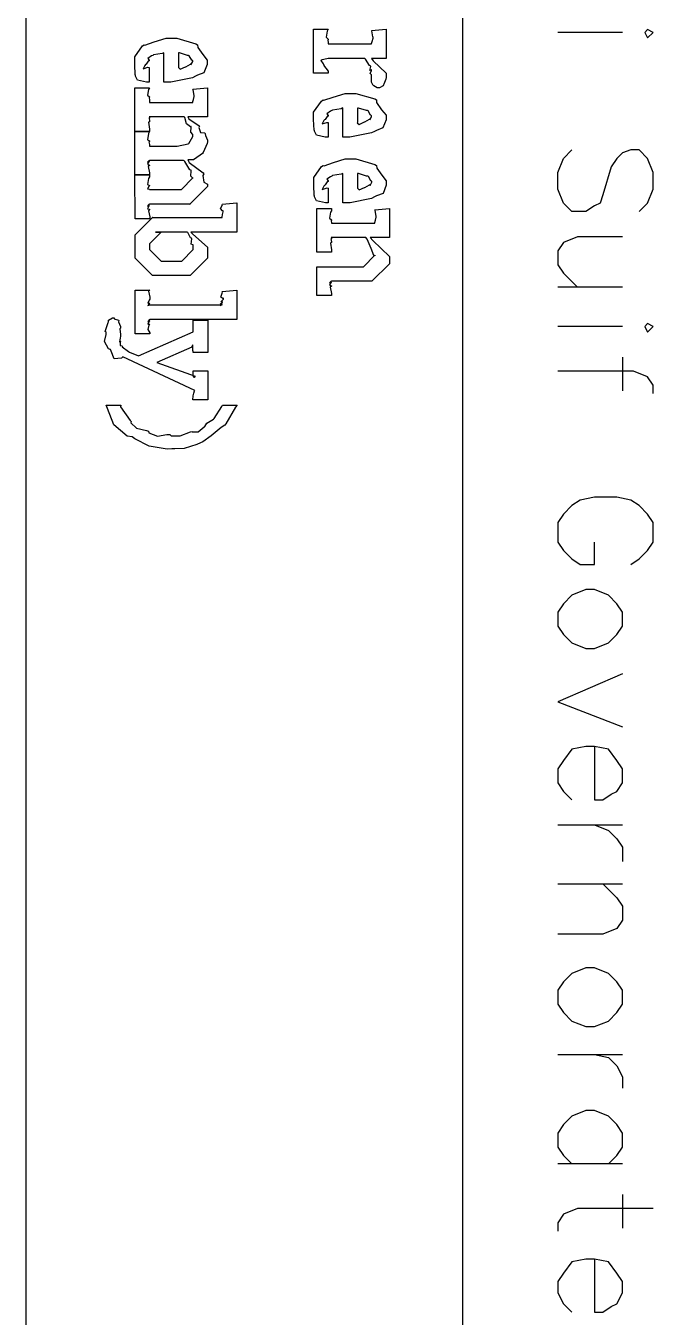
# Model space of a CAD drawing. Extents: x 0.2 to 11.6, y 0.3 to 16.2.
# Drawn here: x 1.102 to 1.475, y 0.882 to 1.651 of the extents above; entities that cross this region are included whole.
import ezdxf

# ---------------------------------------------------------------- set-up
doc = ezdxf.new("R2010")
doc.units = 0
doc.header["$MEASUREMENT"] = 0

msp = doc.modelspace()

# ---------------------------------------------------------------- linework, layer by layer
at = {"color": 0}
for p, q in [((1.10167, 4.18001), (1.10167, 0.531685)), ((1.36165, 0.531685), (1.36165, 4.18001)), ((1.27289, 1.6224), (1.27289, 1.64844)), ((1.27289, 1.64844), (1.28158, 1.64844)), ((1.28103, 1.6474), (1.28044, 1.64372)), ((1.28158, 1.64844), (1.28103, 1.6474)), ((1.3074, 1.64779), (1.31608, 1.64844)), ((1.30751, 1.64746), (1.3074, 1.64779)), ((1.30811, 1.64388), (1.30751, 1.64746)), ((1.31608, 1.64844), (1.31608, 1.63346)), ((1.45665, 1.64665), (1.41835, 1.64665)), ((1.47168, 1.64833), (1.47, 1.64665)), ((1.47, 1.64665), (1.47168, 1.64333)), ((1.47499, 1.64665), (1.47168, 1.64833)), ((1.47168, 1.64333), (1.47499, 1.64665)), ((1.16645, 1.63206), (1.17112, 1.63857)), ((1.17112, 1.63857), (1.17209, 1.63921)), ((1.17209, 1.63921), (1.17258, 1.63906)), ((1.17258, 1.63906), (1.17811, 1.64094)), ((1.17811, 1.64094), (1.18511, 1.64313)), ((1.18511, 1.64313), (1.1875, 1.64313)), ((1.1875, 1.64313), (1.19157, 1.64313)), ((1.19157, 1.64313), (1.2028, 1.63986)), ((1.2028, 1.63986), (1.20378, 1.63921)), ((1.20378, 1.63921), (1.20394, 1.63769)), ((1.20394, 1.63769), (1.20692, 1.6334)), ((1.28044, 1.64372), (1.28158, 1.64258)), ((1.28158, 1.64214), (1.2813, 1.64204)), ((1.2813, 1.64204), (1.28158, 1.64051)), ((1.28158, 1.64258), (1.28158, 1.64214)), ((1.28158, 1.64051), (1.28158, 1.63997)), ((1.28158, 1.63997), (1.28158, 1.63997)), ((1.28158, 1.63997), (1.28158, 1.63976)), ((1.28158, 1.63976), (1.28158, 1.63976)), ((1.28158, 1.63976), (1.3074, 1.63976)), ((1.3074, 1.63997), (1.30773, 1.64117)), ((1.3074, 1.63992), (1.3074, 1.63997)), ((1.3074, 1.63997), (1.3074, 1.63997)), ((1.3074, 1.63976), (1.3074, 1.63992)), ((1.3074, 1.63976), (1.3074, 1.63976)), ((1.30773, 1.64117), (1.30783, 1.64128)), ((1.30783, 1.64128), (1.30827, 1.64324)), ((1.30783, 1.64128), (1.30783, 1.64128)), ((1.30827, 1.64388), (1.30811, 1.64388)), ((1.30827, 1.64324), (1.30827, 1.64388)), ((1.16645, 1.62967), (1.16645, 1.63206)), ((1.16645, 1.6276), (1.16645, 1.62967)), ((1.17448, 1.62944), (1.17329, 1.62765)), ((1.17649, 1.6326), (1.17426, 1.63103)), ((1.17426, 1.63103), (1.17513, 1.63004)), ((1.17513, 1.62967), (1.17448, 1.62944)), ((1.17513, 1.63004), (1.17513, 1.62967)), ((1.1773, 1.63292), (1.17649, 1.6326)), ((1.17768, 1.63319), (1.1773, 1.63292)), ((1.18283, 1.634), (1.17768, 1.63319)), ((1.18381, 1.63444), (1.18283, 1.634)), ((1.18381, 1.61708), (1.18381, 1.63444)), ((1.18381, 1.63444), (1.18381, 1.63444)), ((1.19249, 1.63444), (1.19249, 1.62576)), ((1.19314, 1.63444), (1.19249, 1.63444)), ((1.19249, 1.63444), (1.19249, 1.63444)), ((1.19781, 1.63286), (1.19314, 1.63444)), ((1.19857, 1.63292), (1.19781, 1.63286)), ((1.19895, 1.63271), (1.19857, 1.63292)), ((1.20036, 1.63015), (1.19895, 1.63271)), ((1.19992, 1.62733), (1.20096, 1.62929)), ((1.20096, 1.62989), (1.20036, 1.63015)), ((1.20096, 1.62929), (1.20096, 1.62989)), ((1.20692, 1.6334), (1.20964, 1.63015)), ((1.20964, 1.63015), (1.20964, 1.62901)), ((1.27723, 1.62999), (1.27718, 1.62999)), ((1.27718, 1.62999), (1.27854, 1.62793)), ((1.27734, 1.6301), (1.27723, 1.62999)), ((1.27794, 1.63021), (1.27734, 1.6301)), ((1.28071, 1.63081), (1.27794, 1.63021)), ((1.28158, 1.63108), (1.28071, 1.63081)), ((1.30349, 1.63108), (1.28158, 1.63108)), ((1.30387, 1.63069), (1.30349, 1.63108)), ((1.30626, 1.62685), (1.30387, 1.63069)), ((1.31608, 1.63108), (1.3074, 1.63108)), ((1.3074, 1.63108), (1.30827, 1.62978)), ((1.30827, 1.62978), (1.31608, 1.62229)), ((1.31608, 1.63346), (1.31608, 1.63108)), ((1.31608, 1.63108), (1.31608, 1.63108)), ((1.16677, 1.62131), (1.16645, 1.6276)), ((1.17253, 1.62696), (1.17155, 1.625)), ((1.17155, 1.625), (1.17437, 1.62588)), ((1.17296, 1.6275), (1.17253, 1.62696)), ((1.17329, 1.62765), (1.17296, 1.6275)), ((1.17437, 1.62588), (1.17513, 1.62576)), ((1.17513, 1.62576), (1.17513, 1.61708)), ((1.19249, 1.62576), (1.19244, 1.62571)), ((1.19244, 1.62571), (1.19352, 1.62472)), ((1.19352, 1.62472), (1.19662, 1.62619)), ((1.19662, 1.62619), (1.19683, 1.62619)), ((1.19683, 1.62619), (1.19965, 1.62776)), ((1.19683, 1.62619), (1.19683, 1.62619)), ((1.19965, 1.62776), (1.19987, 1.62793)), ((1.19987, 1.62793), (1.19982, 1.62782)), ((1.19982, 1.62782), (1.19992, 1.62733)), ((1.20768, 1.62261), (1.20383, 1.6211)), ((1.20953, 1.62744), (1.20768, 1.62261)), ((1.20964, 1.62901), (1.20953, 1.62744)), ((1.28158, 1.6224), (1.27289, 1.6224)), ((1.27854, 1.62793), (1.27897, 1.62761)), ((1.27897, 1.62761), (1.27886, 1.62717)), ((1.27886, 1.62717), (1.28158, 1.62358)), ((1.28158, 1.62358), (1.28158, 1.6224)), ((1.30697, 1.62651), (1.30626, 1.62685)), ((1.30642, 1.62397), (1.30702, 1.62636)), ((1.30724, 1.6244), (1.30642, 1.62397)), ((1.30653, 1.62207), (1.3074, 1.62397)), ((1.30735, 1.62131), (1.30653, 1.62207)), ((1.30702, 1.62636), (1.30697, 1.62651)), ((1.3074, 1.62457), (1.30724, 1.6244)), ((1.3074, 1.62397), (1.3074, 1.62457)), ((1.31608, 1.62229), (1.31608, 1.61979)), ((1.16688, 1.62121), (1.16677, 1.62131)), ((1.16699, 1.62065), (1.16688, 1.62121)), ((1.16813, 1.61828), (1.16699, 1.62065)), ((1.17339, 1.61708), (1.16813, 1.61828)), ((1.17513, 1.61708), (1.17339, 1.61708)), ((1.18804, 1.61708), (1.18381, 1.61708)), ((1.20079, 1.61957), (1.18804, 1.61708)), ((1.20269, 1.62056), (1.20079, 1.61957)), ((1.20383, 1.6211), (1.20269, 1.62056)), ((1.3074, 1.62131), (1.30735, 1.62131)), ((1.3074, 1.62039), (1.3074, 1.62131)), ((1.3074, 1.61763), (1.3074, 1.62039)), ((1.3074, 1.61697), (1.3074, 1.61763)), ((1.3074, 1.61763), (1.3074, 1.61763)), ((1.30827, 1.61501), (1.3074, 1.61697)), ((1.30848, 1.61501), (1.30827, 1.61501)), ((1.3087, 1.61481), (1.30848, 1.61501)), ((1.31082, 1.61367), (1.3087, 1.61481)), ((1.31434, 1.6149), (1.31223, 1.61372)), ((1.31456, 1.61546), (1.31434, 1.6149)), ((1.31478, 1.61578), (1.31456, 1.61546)), ((1.31592, 1.61871), (1.31478, 1.61578)), ((1.31608, 1.61979), (1.31592, 1.61871)), ((1.16656, 1.58761), (1.16656, 1.61365)), ((1.16656, 1.61365), (1.17524, 1.61365)), ((1.1747, 1.61268), (1.1741, 1.60921)), ((1.1741, 1.60921), (1.17524, 1.60835)), ((1.17524, 1.61365), (1.1747, 1.61268)), ((1.17524, 1.60801), (1.17497, 1.60786)), ((1.17497, 1.60786), (1.17524, 1.60622)), ((1.17524, 1.60835), (1.17524, 1.60801)), ((1.17524, 1.60622), (1.17524, 1.60563)), ((1.20106, 1.61279), (1.20974, 1.61365)), ((1.20117, 1.61247), (1.20106, 1.61279)), ((1.20106, 1.60542), (1.20139, 1.60661)), ((1.20182, 1.6091), (1.20117, 1.61247)), ((1.20139, 1.60661), (1.2015, 1.60671)), ((1.2015, 1.60671), (1.20193, 1.6085)), ((1.2015, 1.60671), (1.2015, 1.60671)), ((1.20193, 1.6091), (1.20182, 1.6091)), ((1.20193, 1.6085), (1.20193, 1.6091)), ((1.20974, 1.61365), (1.20974, 1.59868)), ((1.27762, 1.60574), (1.27859, 1.60639)), ((1.27859, 1.60639), (1.27908, 1.60622)), ((1.27908, 1.60622), (1.28461, 1.60813)), ((1.28461, 1.60813), (1.29161, 1.61029)), ((1.29161, 1.61029), (1.294, 1.61029)), ((1.294, 1.61029), (1.29807, 1.61031)), ((1.29807, 1.61031), (1.3093, 1.60704)), ((1.3093, 1.60704), (1.31027, 1.60639)), ((1.31027, 1.60639), (1.31044, 1.60488)), ((1.31152, 1.61371), (1.31082, 1.61367)), ((1.31223, 1.61372), (1.31152, 1.61371)), ((1.17524, 1.60563), (1.17518, 1.60563)), ((1.17518, 1.60563), (1.17524, 1.60497)), ((1.17524, 1.60497), (1.17524, 1.60497)), ((1.17524, 1.60497), (1.20106, 1.60497)), ((1.20106, 1.60531), (1.20106, 1.60542)), ((1.20106, 1.60542), (1.20106, 1.60542)), ((1.20106, 1.60497), (1.20106, 1.60531)), ((1.20106, 1.60497), (1.20106, 1.60497)), ((1.20974, 1.59868), (1.20974, 1.59629)), ((1.27295, 1.59924), (1.27762, 1.60574)), ((1.27295, 1.59685), (1.27295, 1.59924)), ((1.28299, 1.59978), (1.28076, 1.59819)), ((1.2838, 1.6001), (1.28299, 1.59978)), ((1.28418, 1.60037), (1.2838, 1.6001)), ((1.28933, 1.60118), (1.28418, 1.60037)), ((1.29031, 1.60163), (1.28933, 1.60118)), ((1.29031, 1.58426), (1.29031, 1.60163)), ((1.29031, 1.60163), (1.29031, 1.60163)), ((1.29899, 1.60161), (1.29899, 1.59293)), ((1.29964, 1.60161), (1.29899, 1.60161)), ((1.29899, 1.60161), (1.29899, 1.60161)), ((1.30431, 1.60004), (1.29964, 1.60161)), ((1.30507, 1.6001), (1.30431, 1.60004)), ((1.30545, 1.59988), (1.30507, 1.6001)), ((1.30686, 1.59733), (1.30545, 1.59988)), ((1.31044, 1.60488), (1.31342, 1.60058)), ((1.31342, 1.60058), (1.31613, 1.59733)), ((1.17524, 1.59347), (1.17459, 1.5931)), ((1.17459, 1.5931), (1.17524, 1.58903)), ((1.17524, 1.59565), (1.17497, 1.59549)), ((1.17497, 1.59549), (1.17524, 1.59403)), ((1.17524, 1.59629), (1.17513, 1.59629)), ((1.17513, 1.59629), (1.17524, 1.59581)), ((1.19586, 1.59629), (1.17524, 1.59629)), ((1.17524, 1.59581), (1.17524, 1.59565)), ((1.17524, 1.59403), (1.17524, 1.59347)), ((1.19623, 1.59597), (1.19586, 1.59629)), ((1.19732, 1.59228), (1.19623, 1.59597)), ((1.19971, 1.5905), (1.19732, 1.59228)), ((1.19802, 1.59629), (1.19873, 1.59511)), ((1.20974, 1.59629), (1.19802, 1.59629)), ((1.19802, 1.59629), (1.19802, 1.59629)), ((1.19873, 1.59511), (1.20481, 1.59099)), ((1.20497, 1.59088), (1.2047, 1.59006)), ((1.20481, 1.59099), (1.20497, 1.59088)), ((1.27295, 1.59478), (1.27295, 1.59685)), ((1.27327, 1.58849), (1.27295, 1.59478)), ((1.27903, 1.59413), (1.27805, 1.59218)), ((1.27805, 1.59218), (1.28087, 1.59304)), ((1.27946, 1.59468), (1.27903, 1.59413)), ((1.27978, 1.59483), (1.27946, 1.59468)), ((1.28098, 1.59663), (1.27978, 1.59483)), ((1.28076, 1.59819), (1.28163, 1.59722)), ((1.28087, 1.59304), (1.28163, 1.59293)), ((1.28163, 1.59685), (1.28098, 1.59663)), ((1.28163, 1.59722), (1.28163, 1.59685)), ((1.28163, 1.59293), (1.28163, 1.58425)), ((1.29899, 1.59293), (1.29894, 1.59289)), ((1.29894, 1.59289), (1.30002, 1.5919)), ((1.30002, 1.5919), (1.30311, 1.59338)), ((1.30311, 1.59338), (1.30333, 1.59338)), ((1.30333, 1.59338), (1.30615, 1.59494)), ((1.30333, 1.59338), (1.30333, 1.59338)), ((1.30615, 1.59494), (1.30637, 1.59511)), ((1.30637, 1.59511), (1.30632, 1.595)), ((1.30632, 1.595), (1.30642, 1.59451)), ((1.30642, 1.59451), (1.30745, 1.59646)), ((1.30745, 1.59706), (1.30686, 1.59733)), ((1.30745, 1.59646), (1.30745, 1.59706)), ((1.31603, 1.59463), (1.31418, 1.58979)), ((1.31613, 1.59619), (1.31603, 1.59463)), ((1.31613, 1.59733), (1.31613, 1.59619)), ((1.16656, 1.56179), (1.16656, 1.58761)), ((1.16656, 1.58761), (1.17524, 1.58761)), ((1.17524, 1.58761), (1.16656, 1.58761)), ((1.1747, 1.58653), (1.1741, 1.58274)), ((1.17524, 1.58761), (1.1747, 1.58653)), ((1.17524, 1.58903), (1.17524, 1.58761)), ((1.19868, 1.58051), (1.20106, 1.58458)), ((1.19998, 1.59065), (1.19971, 1.5905)), ((1.19992, 1.58724), (1.20014, 1.59028)), ((1.20096, 1.58587), (1.19992, 1.58724)), ((1.20014, 1.59028), (1.19998, 1.59065)), ((1.20106, 1.58587), (1.20096, 1.58587)), ((1.20106, 1.58458), (1.20106, 1.58587)), ((1.2047, 1.59006), (1.20568, 1.58697)), ((1.20568, 1.58697), (1.20823, 1.58675)), ((1.20823, 1.58675), (1.20844, 1.58632)), ((1.20844, 1.58632), (1.2086, 1.58518)), ((1.2086, 1.58518), (1.20974, 1.58246)), ((1.27338, 1.58837), (1.27327, 1.58849)), ((1.27349, 1.58783), (1.27338, 1.58837)), ((1.27463, 1.58544), (1.27349, 1.58783)), ((1.27989, 1.58425), (1.27463, 1.58544)), ((1.28163, 1.58425), (1.27989, 1.58425)), ((1.29454, 1.58425), (1.29031, 1.58426)), ((1.30729, 1.58675), (1.29454, 1.58425)), ((1.30919, 1.58772), (1.30729, 1.58675)), ((1.31033, 1.58826), (1.30919, 1.58772)), ((1.31418, 1.58979), (1.31033, 1.58826)), ((1.1741, 1.58274), (1.17524, 1.58203)), ((1.17524, 1.58176), (1.17491, 1.58154)), ((1.17491, 1.58154), (1.17524, 1.57992)), ((1.17524, 1.57937), (1.17518, 1.57937)), ((1.17518, 1.57937), (1.17524, 1.57893)), ((1.17524, 1.58203), (1.17524, 1.58176)), ((1.17524, 1.57992), (1.17524, 1.57937)), ((1.17524, 1.57893), (1.17524, 1.57893)), ((1.17524, 1.57893), (1.19173, 1.57893)), ((1.19173, 1.57893), (1.1983, 1.58024)), ((1.19173, 1.57893), (1.19173, 1.57893)), ((1.1983, 1.58024), (1.19868, 1.58046)), ((1.19868, 1.58046), (1.19868, 1.58051)), ((1.20958, 1.58051), (1.20719, 1.57508)), ((1.20974, 1.58154), (1.20958, 1.58051)), ((1.20974, 1.58246), (1.20974, 1.58154)), ((1.42165, 1.57167), (1.42665, 1.57667)), ((1.46164, 1.57667), (1.45665, 1.57497)), ((1.46669, 1.57667), (1.46164, 1.57667)), ((1.47168, 1.57167), (1.46669, 1.57667)), ((1.17491, 1.57025), (1.1741, 1.56944)), ((1.1741, 1.56944), (1.17524, 1.56982)), ((1.17486, 1.5695), (1.1741, 1.56814)), ((1.1741, 1.56814), (1.17524, 1.56765)), ((1.17524, 1.56982), (1.17486, 1.5695)), ((1.17524, 1.57047), (1.17491, 1.57025)), ((1.19368, 1.57047), (1.17524, 1.57047)), ((1.17524, 1.56982), (1.17524, 1.56982)), ((1.17524, 1.56765), (1.17524, 1.56743)), ((1.19542, 1.57047), (1.19368, 1.57047)), ((1.19586, 1.57025), (1.19542, 1.57047)), ((1.19634, 1.56971), (1.19586, 1.57025)), ((1.19933, 1.56489), (1.19634, 1.56971)), ((1.19884, 1.57085), (1.19802, 1.57069)), ((1.19802, 1.57069), (1.19895, 1.56928)), ((1.20144, 1.57075), (1.19884, 1.57085)), ((1.19895, 1.56928), (1.20719, 1.56299)), ((1.20551, 1.57351), (1.20144, 1.57075)), ((1.20671, 1.5746), (1.20551, 1.57351)), ((1.20719, 1.57508), (1.20671, 1.5746)), ((1.27913, 1.56722), (1.28467, 1.56912)), ((1.28467, 1.56912), (1.29167, 1.57129)), ((1.29167, 1.57129), (1.29405, 1.57129)), ((1.29405, 1.57129), (1.29812, 1.57129)), ((1.29812, 1.57129), (1.30935, 1.56803)), ((1.30935, 1.56803), (1.31033, 1.56739)), ((1.41835, 1.56332), (1.42165, 1.57167)), ((1.45335, 1.57167), (1.44997, 1.56668)), ((1.45665, 1.57497), (1.45335, 1.57167)), ((1.47499, 1.56332), (1.47168, 1.57167)), ((1.16677, 1.53575), (1.16656, 1.56179)), ((1.16656, 1.56179), (1.17524, 1.56179)), ((1.17524, 1.56179), (1.16656, 1.56179)), ((1.17524, 1.56743), (1.17453, 1.56689)), ((1.17453, 1.56689), (1.17524, 1.5631)), ((1.17524, 1.56071), (1.17475, 1.55968)), ((1.17524, 1.5631), (1.17524, 1.56179)), ((1.17524, 1.56179), (1.17524, 1.56071)), ((1.19434, 1.55311), (1.20106, 1.56006)), ((1.19998, 1.56461), (1.19933, 1.56489)), ((1.19992, 1.56099), (1.20014, 1.56424)), ((1.20101, 1.55983), (1.19992, 1.56099)), ((1.20014, 1.56424), (1.19998, 1.56461)), ((1.20106, 1.56006), (1.20106, 1.55983)), ((1.20757, 1.56244), (1.20708, 1.56147)), ((1.20708, 1.56147), (1.20752, 1.55757)), ((1.20719, 1.56299), (1.20757, 1.56244)), ((1.273, 1.56022), (1.27767, 1.56674)), ((1.273, 1.55783), (1.273, 1.56022)), ((1.27767, 1.56674), (1.27865, 1.56739)), ((1.27865, 1.56739), (1.27913, 1.56722)), ((1.28304, 1.56076), (1.28082, 1.55919)), ((1.28385, 1.56108), (1.28304, 1.56076)), ((1.28423, 1.56136), (1.28385, 1.56108)), ((1.28939, 1.56218), (1.28423, 1.56136)), ((1.29037, 1.56261), (1.28939, 1.56218)), ((1.29037, 1.54525), (1.29037, 1.56261)), ((1.29037, 1.56261), (1.29037, 1.56261)), ((1.29905, 1.56261), (1.29905, 1.55393)), ((1.2997, 1.56261), (1.29905, 1.56261)), ((1.29905, 1.56261), (1.29905, 1.56261)), ((1.30436, 1.56104), (1.2997, 1.56261)), ((1.30512, 1.5611), (1.30436, 1.56104)), ((1.3055, 1.56088), (1.30512, 1.5611)), ((1.30691, 1.55832), (1.3055, 1.56088)), ((1.31033, 1.56739), (1.31049, 1.56586)), ((1.31049, 1.56586), (1.31348, 1.56158)), ((1.31348, 1.56158), (1.31619, 1.55832)), ((1.41835, 1.55333), (1.41835, 1.56332)), ((1.44997, 1.56668), (1.44499, 1.55003)), ((1.47499, 1.55333), (1.47499, 1.56332)), ((1.17475, 1.55968), (1.1741, 1.55615)), ((1.1741, 1.55615), (1.17524, 1.5555)), ((1.17486, 1.55496), (1.1741, 1.55344)), ((1.1741, 1.55344), (1.17524, 1.55339)), ((1.17524, 1.55528), (1.17486, 1.55496)), ((1.17524, 1.55333), (1.17518, 1.55333)), ((1.17518, 1.55333), (1.17524, 1.55311)), ((1.17524, 1.5555), (1.17524, 1.55528)), ((1.17524, 1.55339), (1.17524, 1.55333)), ((1.17524, 1.55311), (1.17524, 1.55311)), ((1.17524, 1.55311), (1.19173, 1.55311)), ((1.19173, 1.55311), (1.19434, 1.55311)), ((1.20974, 1.55485), (1.19933, 1.54443)), ((1.20106, 1.55983), (1.20101, 1.55983)), ((1.20752, 1.55757), (1.20974, 1.55621)), ((1.20974, 1.55621), (1.20974, 1.55572)), ((1.20974, 1.55572), (1.20974, 1.55485)), ((1.273, 1.55578), (1.273, 1.55783)), ((1.27333, 1.54949), (1.273, 1.55578)), ((1.27908, 1.55513), (1.2781, 1.55317)), ((1.2781, 1.55317), (1.28093, 1.55404)), ((1.27951, 1.55567), (1.27908, 1.55513)), ((1.27984, 1.55583), (1.27951, 1.55567)), ((1.28103, 1.55761), (1.27984, 1.55583)), ((1.28082, 1.55919), (1.28168, 1.55822)), ((1.28093, 1.55404), (1.28168, 1.55393)), ((1.28168, 1.55783), (1.28103, 1.55761)), ((1.28168, 1.55822), (1.28168, 1.55783)), ((1.28168, 1.55393), (1.28168, 1.54525)), ((1.29905, 1.55393), (1.29899, 1.55387)), ((1.29899, 1.55387), (1.30008, 1.5529)), ((1.30008, 1.5529), (1.30317, 1.55436)), ((1.30317, 1.55436), (1.30339, 1.55436)), ((1.30339, 1.55436), (1.30621, 1.55593)), ((1.30339, 1.55436), (1.30339, 1.55436)), ((1.30621, 1.55593), (1.30642, 1.5561)), ((1.30642, 1.5561), (1.30637, 1.55599)), ((1.30637, 1.55599), (1.30648, 1.5555)), ((1.30648, 1.5555), (1.30751, 1.55746)), ((1.30751, 1.55806), (1.30691, 1.55832)), ((1.30751, 1.55746), (1.30751, 1.55806)), ((1.31608, 1.55561), (1.31424, 1.55078)), ((1.31619, 1.55718), (1.31608, 1.55561)), ((1.31619, 1.55832), (1.31619, 1.55718)), ((1.42165, 1.54497), (1.41835, 1.55333)), ((1.47168, 1.54497), (1.47499, 1.55333)), ((1.21853, 1.54432), (1.22721, 1.54519)), ((1.22721, 1.54519), (1.22721, 1.53022)), ((1.27344, 1.54938), (1.27333, 1.54949)), ((1.27355, 1.54883), (1.27344, 1.54938)), ((1.27469, 1.54644), (1.27355, 1.54883)), ((1.27995, 1.54525), (1.27469, 1.54644)), ((1.28168, 1.54525), (1.27995, 1.54525)), ((1.2946, 1.54525), (1.29037, 1.54525)), ((1.30735, 1.54775), (1.2946, 1.54525)), ((1.30924, 1.54872), (1.30735, 1.54775)), ((1.31038, 1.54926), (1.30924, 1.54872)), ((1.31424, 1.55078), (1.31038, 1.54926)), ((1.42665, 1.53999), (1.42165, 1.54497)), ((1.44336, 1.54497), (1.44, 1.54335)), ((1.44499, 1.55003), (1.44336, 1.54497)), ((1.46669, 1.53999), (1.47168, 1.54497)), ((1.17491, 1.54415), (1.1741, 1.54313)), ((1.1741, 1.54313), (1.17524, 1.54357)), ((1.17486, 1.54318), (1.1741, 1.54167)), ((1.1741, 1.54167), (1.17524, 1.54133)), ((1.17524, 1.54118), (1.17459, 1.54047)), ((1.17459, 1.54047), (1.17546, 1.53694)), ((1.17524, 1.54357), (1.17486, 1.54318)), ((1.17524, 1.54443), (1.17491, 1.54415)), ((1.19368, 1.54443), (1.17524, 1.54443)), ((1.17524, 1.54357), (1.17524, 1.54357)), ((1.17524, 1.54133), (1.17524, 1.54118)), ((1.17546, 1.53694), (1.17546, 1.53575)), ((1.19954, 1.54443), (1.19368, 1.54443)), ((1.19933, 1.54443), (1.19954, 1.54443)), ((1.21761, 1.54178), (1.21864, 1.544)), ((1.2188, 1.54042), (1.21761, 1.54178)), ((1.21864, 1.544), (1.21853, 1.54432)), ((1.21853, 1.53694), (1.2187, 1.53814)), ((1.21853, 1.53683), (1.21853, 1.53694)), ((1.21853, 1.53694), (1.21853, 1.53694)), ((1.2187, 1.53814), (1.21875, 1.53825)), ((1.21875, 1.53825), (1.21918, 1.53988)), ((1.21875, 1.53825), (1.21875, 1.53825)), ((1.21918, 1.54042), (1.2188, 1.54042)), ((1.21918, 1.53988), (1.21918, 1.54042)), ((1.27485, 1.51579), (1.27485, 1.54183)), ((1.27485, 1.54183), (1.28353, 1.54183)), ((1.28299, 1.53956), (1.28239, 1.53597)), ((1.28353, 1.54053), (1.28299, 1.53956)), ((1.28353, 1.54183), (1.28353, 1.54053)), ((1.30935, 1.54096), (1.31803, 1.54183)), ((1.30946, 1.54064), (1.30935, 1.54096)), ((1.31011, 1.53726), (1.30946, 1.54064)), ((1.31022, 1.53726), (1.31011, 1.53726)), ((1.31022, 1.53668), (1.31022, 1.53726)), ((1.31803, 1.54183), (1.31803, 1.52686)), ((1.435, 1.53999), (1.42665, 1.53999)), ((1.44, 1.54335), (1.435, 1.53999)), ((1.16667, 1.5261), (1.17708, 1.53651)), ((1.17546, 1.53575), (1.16677, 1.53575)), ((1.17708, 1.53651), (1.17687, 1.53651)), ((1.17687, 1.53651), (1.21853, 1.53651)), ((1.21853, 1.53651), (1.21853, 1.53683)), ((1.21853, 1.53651), (1.21853, 1.53651)), ((1.22721, 1.53022), (1.22721, 1.52783)), ((1.28239, 1.53597), (1.28353, 1.535)), ((1.28353, 1.53467), (1.28337, 1.53461)), ((1.28337, 1.53461), (1.28353, 1.53315)), ((1.28353, 1.535), (1.28353, 1.53467)), ((1.28353, 1.53315), (1.28353, 1.53315)), ((1.28353, 1.53315), (1.30935, 1.53315)), ((1.30935, 1.53358), (1.30968, 1.53478)), ((1.30935, 1.53347), (1.30935, 1.53358)), ((1.30935, 1.53358), (1.30935, 1.53358)), ((1.30935, 1.53315), (1.30935, 1.53347)), ((1.30935, 1.53315), (1.30935, 1.53315)), ((1.30968, 1.53478), (1.30979, 1.53489)), ((1.30979, 1.53489), (1.31022, 1.53668)), ((1.30979, 1.53489), (1.30979, 1.53489)), ((1.16667, 1.52219), (1.16667, 1.5261)), ((1.16667, 1.51221), (1.16667, 1.52219)), ((1.18229, 1.52783), (1.17535, 1.52089)), ((1.1977, 1.52783), (1.17882, 1.52783)), ((1.17882, 1.52783), (1.18229, 1.52783)), ((1.19802, 1.5275), (1.1977, 1.52783)), ((1.1977, 1.52783), (1.1977, 1.52783)), ((1.19971, 1.52431), (1.19802, 1.5275)), ((1.2003, 1.52414), (1.19971, 1.52431)), ((1.19987, 1.52783), (1.20106, 1.52653)), ((1.22721, 1.52783), (1.19987, 1.52783)), ((1.19987, 1.52783), (1.19987, 1.52783)), ((1.20009, 1.52067), (1.20041, 1.52382)), ((1.20041, 1.52382), (1.2003, 1.52414)), ((1.20106, 1.52653), (1.20985, 1.51888)), ((1.28353, 1.52165), (1.28288, 1.52126)), ((1.28353, 1.52382), (1.28326, 1.52365)), ((1.28326, 1.52365), (1.28353, 1.52219)), ((1.28353, 1.52447), (1.28342, 1.52447)), ((1.28342, 1.52447), (1.28353, 1.52399)), ((1.30393, 1.52447), (1.28353, 1.52447)), ((1.28353, 1.52399), (1.28353, 1.52382)), ((1.28353, 1.52219), (1.28353, 1.52165)), ((1.3048, 1.5236), (1.30393, 1.52447)), ((1.30713, 1.51807), (1.3048, 1.5236)), ((1.30653, 1.52447), (1.30811, 1.52279)), ((1.31803, 1.52447), (1.30653, 1.52447)), ((1.30653, 1.52447), (1.30653, 1.52447)), ((1.30811, 1.52279), (1.31803, 1.51318)), ((1.31803, 1.52686), (1.31803, 1.52447)), ((1.42165, 1.52165), (1.41835, 1.51665)), ((1.43001, 1.52501), (1.42165, 1.52165)), ((1.45665, 1.52501), (1.43001, 1.52501)), ((1.17535, 1.52089), (1.17535, 1.51981)), ((1.17535, 1.51981), (1.17535, 1.51742)), ((1.17535, 1.51742), (1.18229, 1.51047)), ((1.19444, 1.51047), (1.20117, 1.51742)), ((1.20112, 1.52018), (1.20009, 1.52067)), ((1.20117, 1.52024), (1.20112, 1.52018)), ((1.20117, 1.51742), (1.20117, 1.52024)), ((1.20985, 1.51888), (1.20985, 1.51633)), ((1.20985, 1.51633), (1.20985, 1.51221)), ((1.28353, 1.51579), (1.27485, 1.51579)), ((1.28288, 1.52126), (1.28353, 1.51719)), ((1.28353, 1.51719), (1.28353, 1.51579)), ((1.30263, 1.50711), (1.30935, 1.51406)), ((1.30876, 1.51383), (1.30713, 1.51807)), ((1.30935, 1.51406), (1.30935, 1.51361)), ((1.41835, 1.51665), (1.41835, 1.50836)), ((1.17708, 1.50201), (1.16667, 1.51221)), ((1.18229, 1.51047), (1.1888, 1.51047)), ((1.1888, 1.51047), (1.19444, 1.51047)), ((1.20985, 1.51221), (1.19944, 1.502)), ((1.27485, 1.48996), (1.27485, 1.50711)), ((1.27485, 1.50711), (1.28353, 1.50711)), ((1.28353, 1.50711), (1.29937, 1.50711)), ((1.29937, 1.50711), (1.30263, 1.50711)), ((1.31803, 1.50885), (1.30762, 1.49864)), ((1.30935, 1.51361), (1.30876, 1.51383)), ((1.31803, 1.51318), (1.31803, 1.50993)), ((1.31803, 1.50993), (1.31803, 1.50885)), ((1.41835, 1.50836), (1.42165, 1.50331)), ((1.18989, 1.50201), (1.17708, 1.50201)), ((1.19944, 1.502), (1.18989, 1.50201)), ((1.28353, 1.49864), (1.2832, 1.49843)), ((1.30198, 1.49864), (1.28353, 1.49864)), ((1.30762, 1.49864), (1.30198, 1.49864)), ((1.42165, 1.50331), (1.43001, 1.49501)), ((1.16672, 1.46718), (1.16672, 1.49322)), ((1.16672, 1.49322), (1.1754, 1.49322)), ((1.1754, 1.49322), (1.1747, 1.49263)), ((1.1747, 1.49263), (1.1754, 1.48904)), ((1.21767, 1.4891), (1.2187, 1.49197)), ((1.21859, 1.49235), (1.22727, 1.49322)), ((1.2187, 1.49197), (1.21859, 1.49235)), ((1.22727, 1.49322), (1.22727, 1.47824)), ((1.2832, 1.49843), (1.28239, 1.49756)), ((1.28239, 1.49756), (1.28353, 1.49778)), ((1.28315, 1.4975), (1.28239, 1.49615)), ((1.28239, 1.49615), (1.28353, 1.49576)), ((1.28353, 1.49561), (1.28282, 1.49507)), ((1.28282, 1.49507), (1.28353, 1.49126)), ((1.28353, 1.49778), (1.28315, 1.4975)), ((1.28353, 1.49778), (1.28353, 1.49778)), ((1.28353, 1.49576), (1.28353, 1.49561)), ((1.28353, 1.49126), (1.28353, 1.48996)), ((1.45665, 1.49501), (1.41835, 1.49501)), ((1.17497, 1.48731), (1.17426, 1.4854)), ((1.17426, 1.4854), (1.1754, 1.4854)), ((1.17508, 1.48514), (1.17426, 1.484)), ((1.17426, 1.484), (1.1754, 1.48454)), ((1.1754, 1.48779), (1.17497, 1.48731)), ((1.1754, 1.4854), (1.17508, 1.48514)), ((1.1754, 1.48904), (1.1754, 1.48779)), ((1.1754, 1.4854), (1.1754, 1.4854)), ((1.1754, 1.48454), (1.1754, 1.48454)), ((1.1754, 1.48454), (1.21859, 1.48454)), ((1.21728, 1.48406), (1.21859, 1.48475)), ((1.21826, 1.48443), (1.21728, 1.48406)), ((1.21734, 1.48486), (1.21875, 1.48617)), ((1.21832, 1.48486), (1.21734, 1.48486)), ((1.21897, 1.48833), (1.21767, 1.4891)), ((1.21777, 1.48637), (1.21924, 1.48796)), ((1.21859, 1.48622), (1.21777, 1.48637)), ((1.21859, 1.48454), (1.21826, 1.48443)), ((1.21859, 1.48497), (1.21832, 1.48486)), ((1.2188, 1.48628), (1.21859, 1.48622)), ((1.21859, 1.48475), (1.21859, 1.48497)), ((1.21875, 1.48617), (1.2188, 1.48628)), ((1.21924, 1.48844), (1.21897, 1.48833)), ((1.21924, 1.48796), (1.21924, 1.48844)), ((1.28353, 1.48996), (1.27485, 1.48996)), ((1.15088, 1.47537), (1.15332, 1.47672)), ((1.15332, 1.47672), (1.15419, 1.47672)), ((1.15419, 1.47672), (1.1543, 1.47624)), ((1.1543, 1.47624), (1.15679, 1.47547)), ((1.15679, 1.47547), (1.15701, 1.47521)), ((1.17508, 1.47553), (1.17426, 1.47439)), ((1.1754, 1.47586), (1.17508, 1.47553)), ((1.22727, 1.47586), (1.1754, 1.47586)), ((1.20128, 1.47461), (1.20128, 1.47542)), ((1.20128, 1.47542), (1.20996, 1.47542)), ((1.20996, 1.47542), (1.20996, 1.45611)), ((1.20996, 1.47542), (1.20996, 1.47542)), ((1.22727, 1.47824), (1.22727, 1.47586)), ((1.22727, 1.47586), (1.22727, 1.47586)), ((1.14893, 1.46858), (1.15066, 1.47396)), ((1.14941, 1.46826), (1.14893, 1.46858)), ((1.14941, 1.4669), (1.14941, 1.46826)), ((1.15066, 1.47396), (1.15093, 1.47433)), ((1.15093, 1.47433), (1.15088, 1.47537)), ((1.15093, 1.47433), (1.15093, 1.47433)), ((1.15701, 1.47521), (1.15685, 1.47439)), ((1.15685, 1.47439), (1.15809, 1.47163)), ((1.15809, 1.47065), (1.15766, 1.47017)), ((1.15766, 1.47017), (1.15809, 1.46679)), ((1.15809, 1.47163), (1.15809, 1.47065)), ((1.16873, 1.45415), (1.20128, 1.46847)), ((1.17426, 1.47439), (1.1754, 1.47521)), ((1.17502, 1.47476), (1.17426, 1.47304)), ((1.17426, 1.47304), (1.1754, 1.47303)), ((1.17486, 1.47244), (1.17426, 1.46989)), ((1.17426, 1.46989), (1.1754, 1.46787)), ((1.1754, 1.47303), (1.17486, 1.47244)), ((1.1754, 1.47521), (1.17502, 1.47476)), ((1.1754, 1.47521), (1.1754, 1.47521)), ((1.1754, 1.47303), (1.1754, 1.47303)), ((1.1754, 1.46787), (1.1754, 1.46718)), ((1.20123, 1.46847), (1.20128, 1.46994)), ((1.20128, 1.46847), (1.20123, 1.46847)), ((1.20128, 1.47217), (1.20128, 1.47461)), ((1.20128, 1.47043), (1.20128, 1.47217)), ((1.20128, 1.47217), (1.20128, 1.47217)), ((1.20128, 1.47217), (1.20128, 1.47217)), ((1.20128, 1.46994), (1.20128, 1.47043)), ((1.20128, 1.47043), (1.20128, 1.47043)), ((1.45665, 1.47168), (1.41835, 1.47168)), ((1.47168, 1.47331), (1.47, 1.47168)), ((1.47, 1.47168), (1.47168, 1.46832)), ((1.47499, 1.47168), (1.47168, 1.47331)), ((1.47168, 1.46832), (1.47499, 1.47168)), ((1.14844, 1.46272), (1.14941, 1.4669)), ((1.15082, 1.45833), (1.14844, 1.46272)), ((1.15782, 1.4649), (1.15744, 1.46235)), ((1.15744, 1.46235), (1.15809, 1.46283)), ((1.15782, 1.46229), (1.15772, 1.46029)), ((1.15772, 1.46029), (1.15902, 1.46007)), ((1.15809, 1.46565), (1.15782, 1.4649)), ((1.15809, 1.46283), (1.15782, 1.46229)), ((1.15809, 1.46679), (1.15809, 1.46565)), ((1.15809, 1.46283), (1.15809, 1.46283)), ((1.15902, 1.46007), (1.15918, 1.45979)), ((1.1754, 1.46718), (1.16672, 1.46718)), ((1.20079, 1.46044), (1.20047, 1.45958)), ((1.20106, 1.46067), (1.20079, 1.46044)), ((1.20106, 1.45979), (1.20106, 1.46067)), ((1.20106, 1.46067), (1.20106, 1.46067)), ((1.15202, 1.45785), (1.15082, 1.45833)), ((1.1524, 1.45697), (1.15202, 1.45785)), ((1.15424, 1.45242), (1.1524, 1.45697)), ((1.15858, 1.45275), (1.15424, 1.45242)), ((1.1594, 1.4535), (1.15858, 1.45275)), ((1.15918, 1.45979), (1.15902, 1.45947)), ((1.15902, 1.45947), (1.16276, 1.45665)), ((1.20215, 1.43354), (1.1594, 1.4535)), ((1.16276, 1.45665), (1.1633, 1.45632)), ((1.1633, 1.45632), (1.16873, 1.45415)), ((1.20041, 1.45936), (1.17958, 1.45025)), ((1.20047, 1.45958), (1.20041, 1.45936)), ((1.20106, 1.45969), (1.20106, 1.45979)), ((1.20106, 1.45979), (1.20106, 1.45979)), ((1.20112, 1.45703), (1.20106, 1.45969)), ((1.20128, 1.45697), (1.20112, 1.45703)), ((1.20128, 1.45611), (1.20128, 1.45697)), ((1.20996, 1.45611), (1.20128, 1.45611)), ((1.45665, 1.45335), (1.45665, 1.43332)), ((1.17958, 1.45025), (1.20237, 1.442)), ((1.20128, 1.44467), (1.20128, 1.44525)), ((1.20128, 1.44525), (1.20996, 1.44525)), ((1.20996, 1.44525), (1.20996, 1.42789)), ((1.46332, 1.44499), (1.41835, 1.44499)), ((1.47168, 1.44168), (1.46332, 1.44499)), ((1.20128, 1.44288), (1.20128, 1.44467)), ((1.20128, 1.44276), (1.20128, 1.44288)), ((1.20128, 1.44288), (1.20128, 1.44288)), ((1.20144, 1.44178), (1.20128, 1.44276)), ((1.2015, 1.44178), (1.20144, 1.44178)), ((1.2015, 1.44174), (1.2015, 1.44178)), ((1.20166, 1.44135), (1.2015, 1.44174)), ((1.20172, 1.44135), (1.20166, 1.44135)), ((1.20182, 1.44135), (1.20172, 1.44135)), ((1.20215, 1.44194), (1.20182, 1.44135)), ((1.20237, 1.442), (1.20215, 1.44194)), ((1.47499, 1.43668), (1.47168, 1.44168)), ((1.20112, 1.42794), (1.20128, 1.43028)), ((1.20128, 1.43028), (1.20166, 1.43192)), ((1.20128, 1.43028), (1.20128, 1.43028)), ((1.20128, 1.43028), (1.20128, 1.43028)), ((1.20166, 1.43192), (1.20171, 1.43201)), ((1.20171, 1.43201), (1.20204, 1.43338)), ((1.20171, 1.43201), (1.20171, 1.43201)), ((1.20204, 1.43338), (1.20215, 1.43354)), ((1.47499, 1.43164), (1.47499, 1.43668)), ((1.15023, 1.42279), (1.14947, 1.42475)), ((1.14947, 1.42475), (1.15815, 1.42475)), ((1.15408, 1.41308), (1.15023, 1.42279)), ((1.15815, 1.42475), (1.15809, 1.42378)), ((1.15809, 1.42378), (1.16379, 1.41564)), ((1.20128, 1.42789), (1.20112, 1.42794)), ((1.20996, 1.42789), (1.20128, 1.42789)), ((1.2137, 1.41694), (1.21826, 1.42399)), ((1.21826, 1.42399), (1.2187, 1.42475)), ((1.2187, 1.42475), (1.22738, 1.42475)), ((1.2187, 1.42475), (1.2187, 1.42475)), ((1.22645, 1.42356), (1.2207, 1.41362)), ((1.22738, 1.42475), (1.22645, 1.42356)), ((1.16379, 1.41564), (1.16444, 1.41499)), ((1.16444, 1.41499), (1.16423, 1.41433)), ((1.16423, 1.41433), (1.16748, 1.41114)), ((1.20828, 1.41217), (1.20931, 1.41411)), ((1.20931, 1.41411), (1.21327, 1.41644)), ((1.21327, 1.41644), (1.2137, 1.41694)), ((1.2137, 1.41694), (1.2137, 1.41694)), ((1.16206, 1.40636), (1.15408, 1.41308)), ((1.16488, 1.40588), (1.16206, 1.40636)), ((1.16748, 1.41114), (1.17356, 1.40967)), ((1.17356, 1.40967), (1.17464, 1.40935)), ((1.17464, 1.40935), (1.17491, 1.40831)), ((1.17491, 1.40831), (1.17996, 1.40636)), ((1.17996, 1.40636), (1.18555, 1.40739)), ((1.18555, 1.40739), (1.18745, 1.40739)), ((1.18745, 1.40739), (1.1881, 1.40653)), ((1.1881, 1.40653), (1.19358, 1.40657)), ((1.19358, 1.40657), (1.19971, 1.40886)), ((1.19971, 1.40886), (1.20068, 1.40913)), ((1.20068, 1.40913), (1.20074, 1.40886)), ((1.20074, 1.40886), (1.20416, 1.40896)), ((1.20416, 1.40896), (1.20779, 1.41183)), ((1.21191, 1.40663), (1.20703, 1.40306)), ((1.20779, 1.41183), (1.20828, 1.41217)), ((1.20828, 1.41217), (1.20828, 1.41217)), ((1.21799, 1.41157), (1.21191, 1.40663)), ((1.22, 1.41282), (1.21799, 1.41157)), ((1.2207, 1.41362), (1.22, 1.41282)), ((1.16661, 1.40468), (1.16488, 1.40588)), ((1.17508, 1.40033), (1.16661, 1.40468)), ((1.18571, 1.3986), (1.17508, 1.40033)), ((1.18853, 1.39871), (1.18571, 1.3986)), ((1.19032, 1.39871), (1.18853, 1.39871)), ((1.19586, 1.39899), (1.19032, 1.39871)), ((1.20334, 1.40136), (1.19586, 1.39899)), ((1.20568, 1.4024), (1.20334, 1.40136)), ((1.20703, 1.40306), (1.20568, 1.4024)), ((1.43164, 1.36833), (1.42665, 1.36502)), ((1.44, 1.37001), (1.43164, 1.36833)), ((1.45335, 1.37001), (1.44, 1.37001)), ((1.46164, 1.36833), (1.45335, 1.37001)), ((1.46669, 1.36502), (1.46164, 1.36833)), ((1.42665, 1.36502), (1.42165, 1.35997)), ((1.47168, 1.35997), (1.46669, 1.36502)), ((1.42165, 1.35997), (1.41835, 1.35498)), ((1.41835, 1.35498), (1.41835, 1.34332)), ((1.47499, 1.35498), (1.47168, 1.35997)), ((1.47499, 1.34332), (1.47499, 1.35498)), ((1.41835, 1.34332), (1.42165, 1.33832)), ((1.42165, 1.33832), (1.42665, 1.33333)), ((1.44, 1.33002), (1.44, 1.34332)), ((1.46669, 1.33333), (1.47168, 1.33832)), ((1.47168, 1.33832), (1.47499, 1.34332)), ((1.42665, 1.33333), (1.43164, 1.33002)), ((1.43164, 1.33002), (1.44, 1.33002)), ((1.46164, 1.33002), (1.46669, 1.33333)), ((1.435, 1.315), (1.42665, 1.31169)), ((1.44, 1.315), (1.435, 1.315)), ((1.44835, 1.31169), (1.44, 1.315)), ((1.42165, 1.30664), (1.41835, 1.30165)), ((1.42665, 1.31169), (1.42165, 1.30664)), ((1.45335, 1.30664), (1.44835, 1.31169)), ((1.45665, 1.30165), (1.45335, 1.30664)), ((1.41835, 1.30165), (1.41835, 1.29335)), ((1.45665, 1.29335), (1.45665, 1.30165)), ((1.41835, 1.29335), (1.42165, 1.28836)), ((1.45335, 1.28836), (1.45665, 1.29335)), ((1.42165, 1.28836), (1.42665, 1.28331)), ((1.42665, 1.28331), (1.435, 1.28)), ((1.44, 1.28), (1.44835, 1.28331)), ((1.44835, 1.28331), (1.45335, 1.28836)), ((1.435, 1.28), (1.44, 1.28)), ((1.45665, 1.26497), (1.41835, 1.24832)), ((1.41835, 1.24832), (1.45665, 1.23334)), ((1.42665, 1.22), (1.42165, 1.21332)), ((1.435, 1.22168), (1.42665, 1.22)), ((1.44, 1.22168), (1.435, 1.22168)), ((1.44, 1.22168), (1.44, 1.19)), ((1.44835, 1.22), (1.44, 1.22168)), ((1.45335, 1.21332), (1.44835, 1.22)), ((1.42165, 1.21332), (1.41835, 1.20833)), ((1.41835, 1.20833), (1.41835, 1.19998)), ((1.45665, 1.20833), (1.45335, 1.21332)), ((1.45665, 1.19998), (1.45665, 1.20833)), ((1.41835, 1.19998), (1.42165, 1.19499)), ((1.45335, 1.19499), (1.45665, 1.19998)), ((1.42165, 1.19499), (1.42665, 1.19)), ((1.44499, 1.19), (1.44997, 1.19331)), ((1.44997, 1.19331), (1.45335, 1.19499)), ((1.44, 1.19), (1.44499, 1.19)), ((1.41835, 1.17502), (1.45665, 1.17502)), ((1.44, 1.17502), (1.44835, 1.17166)), ((1.44835, 1.17166), (1.45335, 1.16667)), ((1.45335, 1.16667), (1.45665, 1.16168)), ((1.45665, 1.16168), (1.45665, 1.15332)), ((1.41835, 1.13997), (1.45665, 1.13997)), ((1.44499, 1.13997), (1.45335, 1.13167)), ((1.45335, 1.13167), (1.45665, 1.12668)), ((1.45665, 1.12668), (1.45665, 1.11833)), ((1.45665, 1.11833), (1.45335, 1.11334)), ((1.44499, 1.10997), (1.41835, 1.10997)), ((1.45335, 1.11334), (1.44499, 1.10997)), ((1.42665, 1.08664), (1.42165, 1.08165)), ((1.435, 1.09001), (1.42665, 1.08664)), ((1.44, 1.09001), (1.435, 1.09001)), ((1.44835, 1.08664), (1.44, 1.09001)), ((1.45335, 1.08165), (1.44835, 1.08664)), ((1.42165, 1.08165), (1.41835, 1.07666)), ((1.41835, 1.07666), (1.41835, 1.06831)), ((1.45665, 1.07666), (1.45335, 1.08165)), ((1.45665, 1.06831), (1.45665, 1.07666)), ((1.41835, 1.06831), (1.42165, 1.06331)), ((1.45335, 1.06331), (1.45665, 1.06831)), ((1.42165, 1.06331), (1.42665, 1.05832)), ((1.44835, 1.05832), (1.45335, 1.06331)), ((1.42665, 1.05832), (1.435, 1.05501)), ((1.435, 1.05501), (1.44, 1.05501)), ((1.44, 1.05501), (1.44835, 1.05832)), ((1.41835, 1.03836), (1.45665, 1.03836)), ((1.44, 1.03836), (1.44835, 1.03668)), ((1.44835, 1.03668), (1.45335, 1.03168)), ((1.45335, 1.03168), (1.45665, 1.02501)), ((1.45665, 1.02501), (1.45665, 1.01834)), ((1.42665, 1.00168), (1.42165, 0.99669)), ((1.435, 1.00499), (1.42665, 1.00168)), ((1.44, 1.00499), (1.435, 1.00499)), ((1.44835, 1.00168), (1.44, 1.00499)), ((1.45335, 0.99669), (1.44835, 1.00168)), ((1.42165, 0.99669), (1.41835, 0.991644)), ((1.41835, 0.991644), (1.41835, 0.983344)), ((1.45665, 0.991644), (1.45335, 0.99669)), ((1.45665, 0.983344), (1.45665, 0.991644)), ((1.41835, 0.983344), (1.42165, 0.978353)), ((1.42165, 0.978353), (1.42665, 0.973307)), ((1.44835, 0.973307), (1.45335, 0.978353)), ((1.45335, 0.978353), (1.45665, 0.983344)), ((1.45665, 0.973307), (1.41835, 0.973307)), ((1.45665, 0.955024), (1.45665, 0.935004)), ((1.43001, 0.946669), (1.42165, 0.943306)), ((1.47499, 0.946669), (1.43001, 0.946669)), ((1.42165, 0.943306), (1.41835, 0.938314)), ((1.41835, 0.938314), (1.41835, 0.933322)), ((1.42665, 0.914985), (1.42165, 0.908311)), ((1.435, 0.916667), (1.42665, 0.914985)), ((1.44, 0.916667), (1.435, 0.916667)), ((1.44, 0.916667), (1.44, 0.884983)), ((1.44835, 0.914985), (1.44, 0.916667)), ((1.45335, 0.908311), (1.44835, 0.914985)), ((1.42165, 0.908311), (1.41835, 0.903321)), ((1.45665, 0.903321), (1.45335, 0.908311)), ((1.41835, 0.903321), (1.41835, 0.896647)), ((1.45665, 0.896647), (1.45665, 0.903321)), ((1.41835, 0.896647), (1.42165, 0.889974)), ((1.45335, 0.889974), (1.45665, 0.896647)), ((1.42165, 0.889974), (1.42665, 0.884983)), ((1.44, 0.884983), (1.44499, 0.884983)), ((1.44499, 0.884983), (1.44997, 0.888346)), ((1.44997, 0.888346), (1.45335, 0.889974))]:
    msp.add_line(p, q, dxfattribs=at)

doc.saveas('drawing.dxf')
